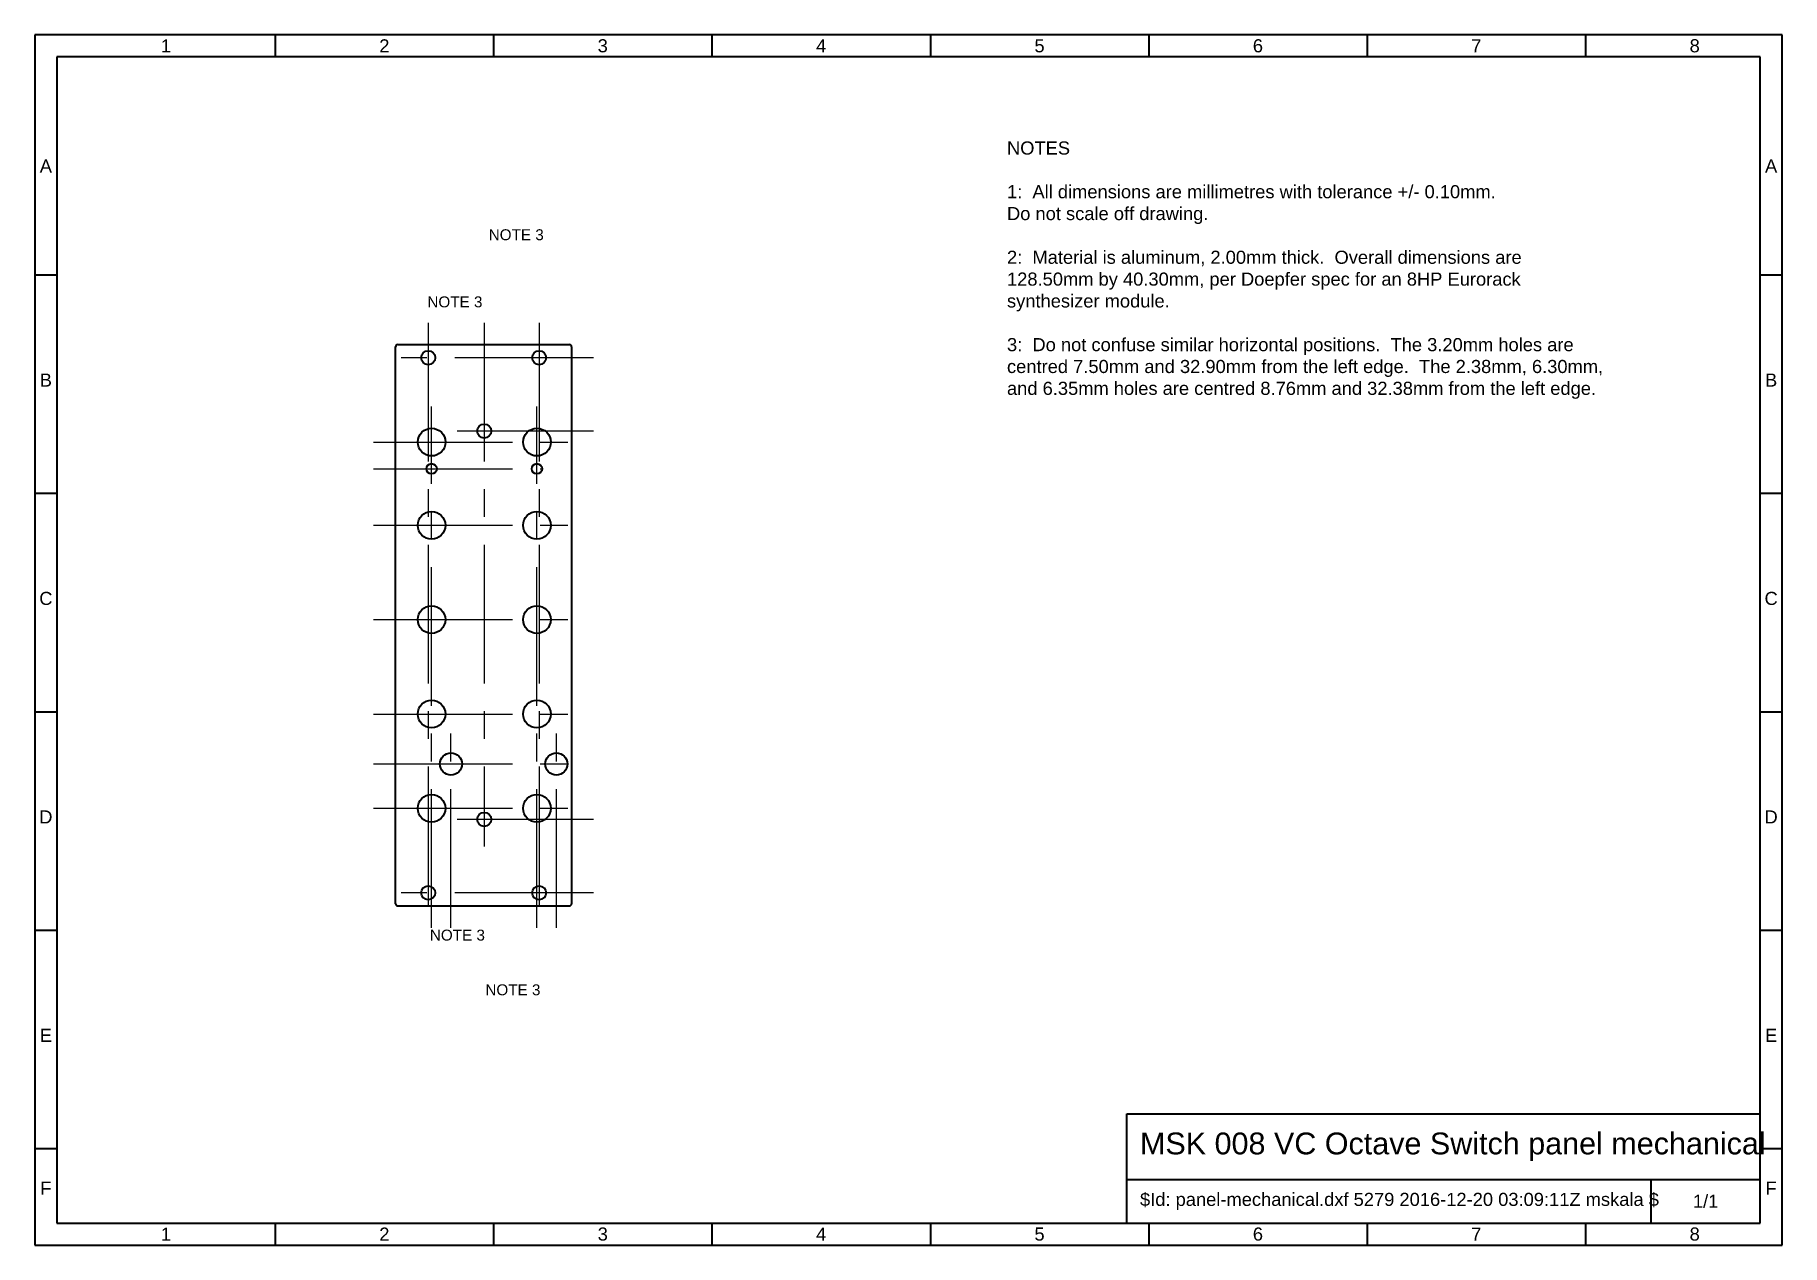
# Model space of a CAD drawing. Header units: millimetres. Extents: x 10 to 410, y 10 to 287.
import ezdxf

# ---------------------------------------------------------------- set-up
doc = ezdxf.new("R2010")
doc.units = ezdxf.units.MM
doc.linetypes.add('CENTER', pattern=[50.8, 31.75, -6.35, 6.35, -6.35])
for name, color, linetype, lineweight, true_color in [('centre lines', 14, 'CENTER', 25, 0x800000), ('frame', 5, 'Continuous', 35, 0x0000ff), ('holes', 7, 'Continuous', 35, 0x000000), ('notes', 94, 'Continuous', 25, 0x008000), ('outlines', 7, 'Continuous', 35, 0x000000)]:
    doc.layers.add(name, color=color, linetype=linetype, lineweight=lineweight, true_color=true_color)
doc.styles.add('textstyle0', font='')
doc.styles.add('textstyle1', font='')
doc.styles.add('textstyle10', font='')
doc.styles.add('textstyle11', font='')
doc.styles.add('textstyle12', font='')
doc.styles.add('textstyle13', font='')
doc.styles.add('textstyle14', font='')
doc.styles.add('textstyle15', font='')
doc.styles.add('textstyle16', font='')
doc.styles.add('textstyle17', font='')
doc.styles.add('textstyle18', font='')
doc.styles.add('textstyle19', font='')
doc.styles.add('textstyle2', font='')
doc.styles.add('textstyle20', font='')
doc.styles.add('textstyle21', font='')
doc.styles.add('textstyle22', font='')
doc.styles.add('textstyle23', font='')
doc.styles.add('textstyle24', font='')
doc.styles.add('textstyle25', font='')
doc.styles.add('textstyle26', font='')
doc.styles.add('textstyle27', font='')
doc.styles.add('textstyle28', font='')
doc.styles.add('textstyle29', font='')
doc.styles.add('textstyle3', font='')
doc.styles.add('textstyle30', font='')
doc.styles.add('textstyle31', font='')
doc.styles.add('textstyle32', font='')
doc.styles.add('textstyle33', font='')
doc.styles.add('textstyle34', font='')
doc.styles.add('textstyle35', font='')
doc.styles.add('textstyle4', font='')
doc.styles.add('textstyle5', font='')
doc.styles.add('textstyle6', font='')
doc.styles.add('textstyle7', font='')
doc.styles.add('textstyle8', font='')
doc.styles.add('textstyle9', font='')
doc.styles.get('textstyle0').set_extended_font_data('Liberation Sans')
doc.styles.get('textstyle1').set_extended_font_data('Nimbus Sans L')
doc.styles.get('textstyle10').set_extended_font_data('Nimbus Sans L')
doc.styles.get('textstyle11').set_extended_font_data('Nimbus Sans L')
doc.styles.get('textstyle12').set_extended_font_data('Nimbus Sans L')
doc.styles.get('textstyle13').set_extended_font_data('Nimbus Sans L')
doc.styles.get('textstyle14').set_extended_font_data('Nimbus Sans L')
doc.styles.get('textstyle15').set_extended_font_data('Nimbus Sans L')
doc.styles.get('textstyle16').set_extended_font_data('Nimbus Sans L')
doc.styles.get('textstyle17').set_extended_font_data('Nimbus Sans L')
doc.styles.get('textstyle18').set_extended_font_data('Nimbus Sans L')
doc.styles.get('textstyle19').set_extended_font_data('Nimbus Sans L')
doc.styles.get('textstyle2').set_extended_font_data('Nimbus Sans L')
doc.styles.get('textstyle20').set_extended_font_data('Nimbus Sans L')
doc.styles.get('textstyle21').set_extended_font_data('Nimbus Sans L')
doc.styles.get('textstyle22').set_extended_font_data('Nimbus Sans L')
doc.styles.get('textstyle23').set_extended_font_data('Nimbus Sans L')
doc.styles.get('textstyle24').set_extended_font_data('Nimbus Sans L')
doc.styles.get('textstyle25').set_extended_font_data('Nimbus Sans L')
doc.styles.get('textstyle26').set_extended_font_data('Nimbus Sans L')
doc.styles.get('textstyle27').set_extended_font_data('Nimbus Sans L')
doc.styles.get('textstyle28').set_extended_font_data('Nimbus Sans L')
doc.styles.get('textstyle29').set_extended_font_data('Nimbus Sans L')
doc.styles.get('textstyle3').set_extended_font_data('Nimbus Sans L')
doc.styles.get('textstyle30').set_extended_font_data('Nimbus Sans L')
doc.styles.get('textstyle31').set_extended_font_data('Nimbus Sans L')
doc.styles.get('textstyle32').set_extended_font_data('Liberation Sans')
doc.styles.get('textstyle33').set_extended_font_data('Liberation Sans')
doc.styles.get('textstyle34').set_extended_font_data('Liberation Sans')
doc.styles.get('textstyle35').set_extended_font_data('Liberation Sans')
doc.styles.get('textstyle4').set_extended_font_data('Nimbus Sans L')
doc.styles.get('textstyle5').set_extended_font_data('Nimbus Sans L')
doc.styles.get('textstyle6').set_extended_font_data('Nimbus Sans L')
doc.styles.get('textstyle7').set_extended_font_data('Nimbus Sans L')
doc.styles.get('textstyle8').set_extended_font_data('Nimbus Sans L')
doc.styles.get('textstyle9').set_extended_font_data('Nimbus Sans L')

msp = doc.modelspace()

# ---------------------------------------------------------------- linework, layer by layer
at = {"layer": 'centre lines'}
for p, q in [((100.05, 221.12), (100.05, 84.44)), ((112.87, 221.12), (112.87, 101.24)), ((125.45, 221.12), (125.45, 84.44)), ((137.85, 213.12), (93.86, 213.12)), ((100.81, 82.62), (100.81, 201.97)), ((124.93, 82.62), (124.93, 201.97)), ((137.85, 196.33), (106.68, 196.33)), ((87.55, 193.8), (133.11, 193.8)), ((87.55, 187.69), (126.12, 187.69)), ((87.55, 174.75), (133.08, 174.75)), ((87.55, 153.16), (133.08, 153.16)), ((87.55, 131.56), (133.08, 131.56)), ((105.25, 82.62), (105.25, 127.68)), ((129.38, 82.62), (129.38, 127.68)), ((87.55, 120.13), (136.93, 120.13)), ((87.55, 109.97), (133.08, 109.97)), ((137.85, 107.44), (106.68, 107.44)), ((137.85, 90.62), (93.86, 90.62))]:
    msp.add_line(p, q, dxfattribs=at)
at = {"layer": 'frame'}
for p, q in [((10, 287), (10, 10)), ((410, 287), (10, 287)), ((65, 287), (65, 282)), ((115, 287), (115, 282)), ((165, 287), (165, 282)), ((215, 287), (215, 282)), ((265, 287), (265, 282)), ((315, 287), (315, 282)), ((365, 287), (365, 282)), ((410, 10), (410, 287)), ((15, 282), (15, 15)), ((405, 282), (15, 282)), ((405, 15), (405, 282)), ((15, 232), (10, 232)), ((410, 232), (405, 232)), ((15, 182), (10, 182)), ((410, 182), (405, 182)), ((15, 132), (10, 132)), ((410, 132), (405, 132)), ((15, 82), (10, 82)), ((410, 82), (405, 82)), ((260, 40), (405, 40)), ((260, 25), (260, 40)), ((15, 32), (10, 32)), ((410, 32), (405, 32)), ((260, 25), (405, 25)), ((260, 15), (260, 25)), ((380, 15), (380, 25)), ((15, 15), (405, 15)), ((65, 15), (65, 10)), ((115, 15), (115, 10)), ((165, 15), (165, 10)), ((215, 15), (215, 10)), ((265, 15), (265, 10)), ((315, 15), (315, 10)), ((365, 15), (365, 10)), ((10, 10), (410, 10))]:
    msp.add_line(p, q, dxfattribs=at)
at = {"layer": 'holes'}
for centre, radius in [((100.05, 213.12), 1.6), ((125.45, 213.12), 1.6), ((100.81, 193.8), 3.17), ((112.87, 196.33), 1.6), ((124.93, 193.8), 3.17), ((100.81, 187.69), 1.19), ((124.93, 187.69), 1.19), ((100.81, 174.75), 3.15), ((124.93, 174.75), 3.15), ((100.81, 153.16), 3.15), ((124.93, 153.16), 3.15), ((100.81, 131.56), 3.15), ((124.93, 131.56), 3.15), ((105.25, 120.13), 2.55), ((129.38, 120.13), 2.55), ((100.81, 109.97), 3.15), ((124.93, 109.97), 3.15), ((112.87, 107.44), 1.6), ((100.05, 90.62), 1.6), ((125.45, 90.62), 1.6)]:
    msp.add_circle(centre, radius, dxfattribs=at)
at = {"layer": 'outlines'}
for p, q in [((93.05, 216.12), (132.35, 216.12)), ((92.55, 88.12), (92.55, 215.62)), ((132.85, 215.62), (132.85, 88.12)), ((93.05, 87.62), (132.35, 87.62))]:
    msp.add_line(p, q, dxfattribs=at)
for centre, start, end in [((93.05, 215.62), 90, 180), ((132.35, 215.62), 0, 90), ((93.05, 88.12), 180, 270), ((132.35, 88.12), 270, 0)]:
    msp.add_arc(centre, 0.5, start, end, dxfattribs=at)

# ---------------------------------------------------------------- texts
at = {"layer": 'frame'}
for s, insert, char_height, attachment_point, style in [('1', (40, 284.5), 3, 5, 'textstyle18'), ('2', (90, 284.5), 3, 5, 'textstyle16'), ('3', (140, 284.5), 3, 5, 'textstyle14'), ('4', (190, 284.5), 3, 5, 'textstyle12'), ('5', (240, 284.5), 3, 5, 'textstyle10'), ('6', (290, 284.5), 3, 5, 'textstyle8'), ('7', (340, 284.5), 3, 5, 'textstyle6'), ('8', (390, 284.5), 3, 5, 'textstyle4'), ('A', (12.5, 257), 3, 5, 'textstyle30'), ('A', (407.5, 257), 3, 5, 'textstyle31'), ('B', (12.5, 208), 3, 5, 'textstyle28'), ('B', (407.5, 208), 3, 5, 'textstyle29'), ('C', (12.5, 158), 3, 5, 'textstyle26'), ('C', (407.5, 158), 3, 5, 'textstyle27'), ('D', (12.5, 108), 3, 5, 'textstyle24'), ('D', (407.5, 108), 3, 5, 'textstyle25'), ('E', (12.5, 58), 3, 5, 'textstyle22'), ('E', (407.5, 58), 3, 5, 'textstyle23'), ('MSK 008 VC Octave Switch panel mechanical', (263, 32.5), 5, 4, 'textstyle2'), ('F', (12.5, 23), 3, 5, 'textstyle20'), ('F', (407.5, 23), 3, 5, 'textstyle21'), ('$Id: panel-mechanical.dxf 5279 2016-12-20 03:09:11Z mskala $', (263, 20), 3, 4, 'textstyle3'), ('1/1', (392.5, 20), 3, 5, 'textstyle1'), ('1', (40, 12.5), 3, 5, 'textstyle19'), ('2', (90, 12.5), 3, 5, 'textstyle17'), ('3', (140, 12.5), 3, 5, 'textstyle15'), ('4', (190, 12.5), 3, 5, 'textstyle13'), ('5', (240, 12.5), 3, 5, 'textstyle11'), ('6', (290, 12.5), 3, 5, 'textstyle9'), ('7', (340, 12.5), 3, 5, 'textstyle7'), ('8', (390, 12.5), 3, 5, 'textstyle5')]:
    msp.add_mtext(s, dxfattribs=dict(at, insert=insert, char_height=char_height, attachment_point=attachment_point, style=style))
at = {"layer": 'notes', "char_height": 1}
for s, insert, attachment_point, style in [('\\H3;NOTES\\P\\P1:  All dimensions are millimetres with tolerance +/- 0.10mm.\\PDo not scale off drawing.\\P\\P2:  Material is aluminum, 2.00mm thick.  Overall dimensions are\\P128.50mm by 40.30mm, per Doepfer spec for an 8HP Eurorack\\Psynthesizer module.\\P\\P3:  Do not confuse similar horizontal positions.  The 3.20mm holes are\\Pcentred 7.50mm and 32.90mm from the left edge.  The 2.38mm, 6.30mm,\\Pand 6.35mm holes are centred 8.76mm and 32.38mm from the left edge.', (232.55, 262.62), 1, 'textstyle0'), ('\\H2.5;NOTE 3', (120.19, 241.25), 5, 'textstyle34'), ('\\H2.5;NOTE 3', (106.15, 225.88), 5, 'textstyle35'), ('\\H2.5;NOTE 3', (106.72, 80.93), 5, 'textstyle33'), ('\\H2.5;NOTE 3', (119.43, 68.41), 5, 'textstyle32')]:
    msp.add_mtext(s, dxfattribs=dict(at, insert=insert, attachment_point=attachment_point, style=style))

doc.saveas('drawing.dxf')
